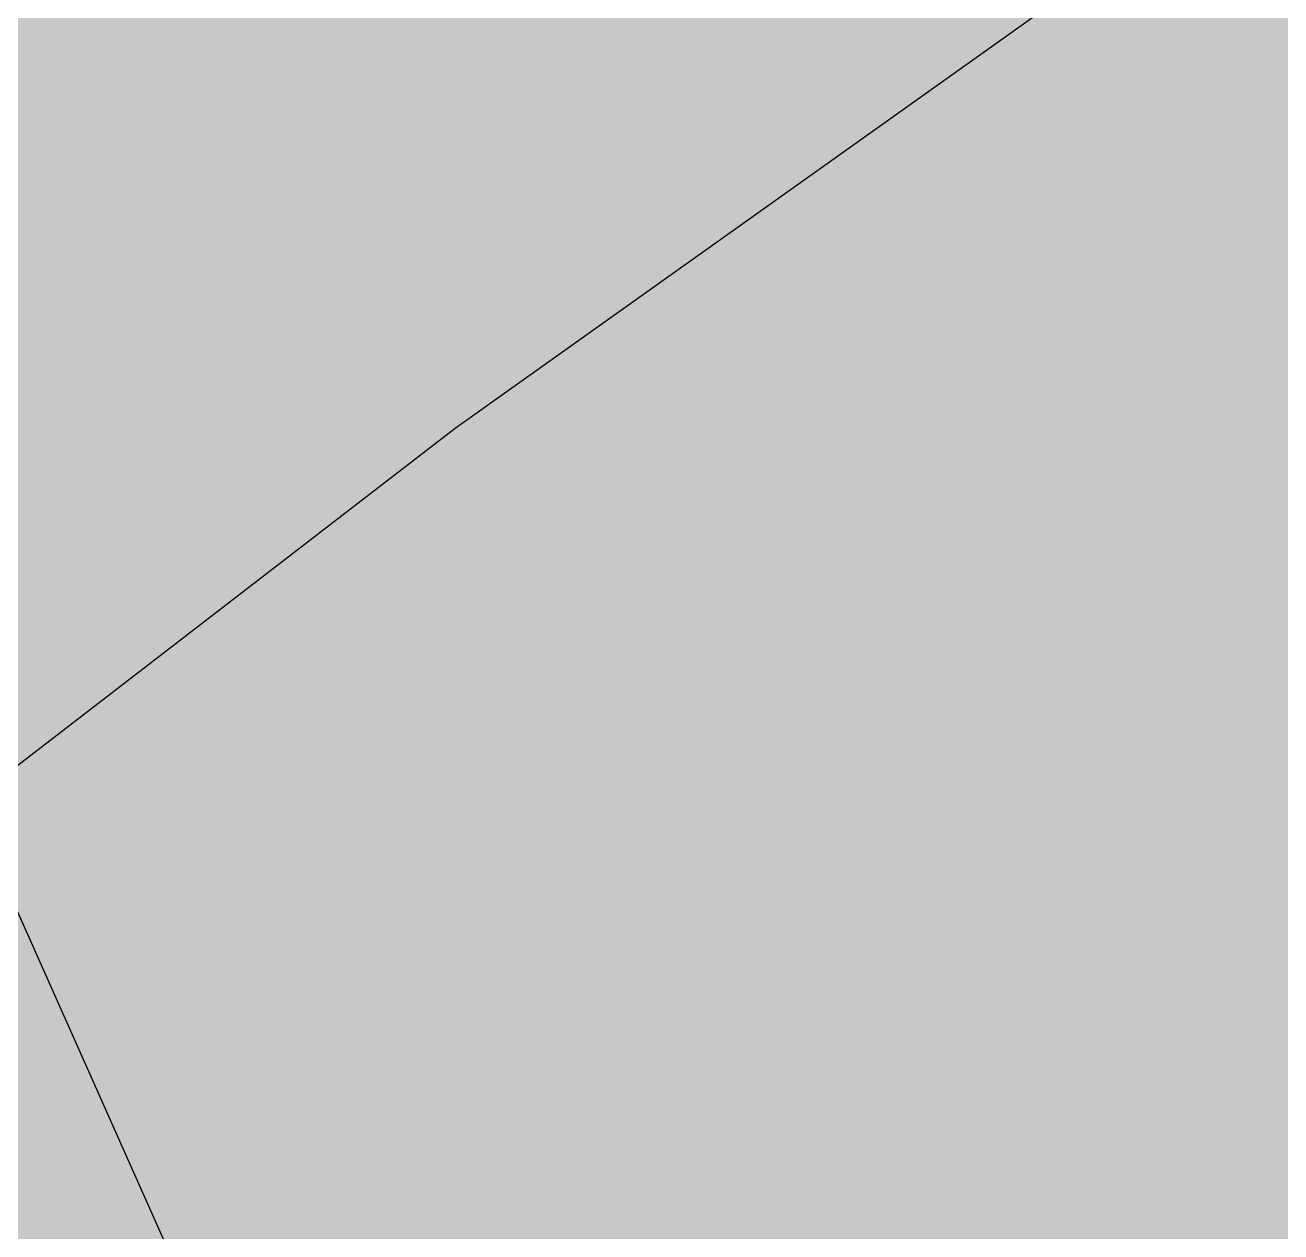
# Paper-space layout 'Layout1' of a CAD drawing. Extents: x -43 to 2298, y -18 to 768.
# Drawn here: x 133.7648 to 134.243, y 266.0702 to 266.5296 of the extents above; entities that cross this region are included whole.
import ezdxf

# ---------------------------------------------------------------- set-up
doc = ezdxf.new("R2010")
doc.units = 0
doc.header["$LTSCALE"] = 2
doc.linetypes.add('CACHEX2', pattern=[0.75, 0.5, -0.25])
doc.layers.add('CARTOUCHE', color=7, linetype='Continuous')
doc.layers.add('LOGO', color=7, linetype='Continuous')

# ---------------------------------------------------------------- blocks, each defined once
blk = doc.blocks.new('A$C715108E3')
at = {"layer": 'LOGO', "color": 131}
for p, q in [((-20.2946, -5.90033), (-20.2946, -5.90033)), ((-20.20277, -5.90033), (-20.20277, -5.90033)), ((-20.11112, -5.90033), (-20.11112, -5.90033)), ((-20.01948, -5.90033), (-20.01948, -5.90033)), ((-19.92746, -5.90033), (-19.92746, -5.90033)), ((-19.83544, -5.90033), (-19.83544, -5.90033)), ((-19.74417, -5.90033), (-19.74417, -5.90033)), ((-19.65215, -5.90033), (-19.65215, -5.90033)), ((-20.34033, -5.99272), (-20.34033, -5.99272)), ((-20.24887, -5.99272), (-20.24887, -5.99272)), ((-20.15704, -5.99272), (-20.15704, -5.99272)), ((-20.06521, -5.99272), (-20.06521, -5.99272)), ((-19.97375, -5.99272), (-19.97375, -5.99272)), ((-19.88192, -5.99272), (-19.88192, -5.99272)), ((-19.7899, -5.99272), (-19.7899, -5.99272)), ((-19.69788, -5.99272), (-19.69788, -5.99272)), ((-19.60679, -5.99272), (-19.60679, -5.99272)), ((-20.2946, -6.08418), (-20.2946, -6.08418)), ((-20.20277, -6.08418), (-20.20277, -6.08418)), ((-20.11112, -6.08418), (-20.11112, -6.08418)), ((-20.01948, -6.08418), (-20.01948, -6.08418)), ((-19.92746, -6.08418), (-19.92746, -6.08418)), ((-19.83544, -6.08418), (-19.83544, -6.08418)), ((-19.74417, -6.08418), (-19.74417, -6.08418)), ((-19.65215, -6.08418), (-19.65215, -6.08418)), ((-20.34033, -6.17526), (-20.34033, -6.17526)), ((-20.24887, -6.17526), (-20.24887, -6.17526)), ((-20.15704, -6.17526), (-20.15704, -6.17526)), ((-20.06521, -6.17526), (-20.06521, -6.17526)), ((-19.97375, -6.17526), (-19.97375, -6.17526)), ((-19.88192, -6.17526), (-19.88192, -6.17526)), ((-19.7899, -6.17526), (-19.7899, -6.17526)), ((-19.69788, -6.17526), (-19.69788, -6.17526)), ((-19.60679, -6.17526), (-19.60679, -6.17526)), ((-20.2946, -6.26785), (-20.2946, -6.26785)), ((-20.20277, -6.26785), (-20.20277, -6.26785)), ((-20.11112, -6.26785), (-20.11112, -6.26785)), ((-20.01948, -6.26785), (-20.01948, -6.26785)), ((-19.92746, -6.26785), (-19.92746, -6.26785)), ((-19.83544, -6.26785), (-19.83544, -6.26785)), ((-19.74417, -6.26785), (-19.74417, -6.26785)), ((-19.65215, -6.26785), (-19.65215, -6.26785)), ((-20.34033, -6.3593), (-20.34033, -6.3593)), ((-20.24887, -6.3593), (-20.24887, -6.3593)), ((-20.15704, -6.3593), (-20.15704, -6.3593)), ((-20.06521, -6.3593), (-20.06521, -6.3593)), ((-19.97375, -6.3593), (-19.97375, -6.3593)), ((-19.88192, -6.3593), (-19.88192, -6.3593)), ((-19.7899, -6.3593), (-19.7899, -6.3593)), ((-19.69788, -6.3593), (-19.69788, -6.3593)), ((-19.60679, -6.3593), (-19.60679, -6.3593)), ((-20.34558, -6.45076), (-20.34558, -6.45076)), ((-20.2946, -6.45076), (-20.2946, -6.45076)), ((-20.20277, -6.45076), (-20.20277, -6.45076)), ((-20.11112, -6.45076), (-20.11112, -6.45076)), ((-20.01948, -6.45076), (-20.01948, -6.45076)), ((-19.92746, -6.45076), (-19.92746, -6.45076)), ((-19.83544, -6.45076), (-19.83544, -6.45076)), ((-19.74417, -6.45076), (-19.74417, -6.45076)), ((-19.65215, -6.45076), (-19.65215, -6.45076)), ((-20.3051, -6.54297), (-20.3051, -6.54297)), ((-20.24887, -6.54297), (-20.24887, -6.54297)), ((-20.15704, -6.54297), (-20.15704, -6.54297)), ((-20.06521, -6.54297), (-20.06521, -6.54297)), ((-19.97375, -6.54297), (-19.97375, -6.54297)), ((-19.88192, -6.54297), (-19.88192, -6.54297)), ((-19.7899, -6.54297), (-19.7899, -6.54297)), ((-19.69788, -6.54297), (-19.69788, -6.54297)), ((-19.60679, -6.54297), (-19.60679, -6.54297))]:
    blk.add_line(p, q, dxfattribs=at)
blk.add_lwpolyline([(-17.15843, -8.24412), (-18.02859, -7.92983), (-18.05258, -7.56737), (-19.5918, -4.14277), (-19.9715, -4.6917), (-20.33583, -5.37051), (-20.52437, -6.04932), (-18.82678, -9.85812), (-21.75905, -9.54908), (-21.84713, -10.1027), (-21.90973, -10.85647), (-21.93522, -11.19569), (-19.04287, -11.54821), (-21.59825, -15.13736), (-21.35948, -15.87896), (-21.14471, -16.55758), (-21.01933, -16.96014), (-20.52887, -16.36961), (-17.13331, -11.70602)], dxfattribs=at)
blk = doc.blocks.new('A$C581E6685')
at = {"layer": 'LOGO', "color": 32, "linetype": 'CACHEX2', "ltscale": 1.5}
blk.add_ellipse((-38.05384, 23.81385), major_axis=(-19.03106, -3.53396), ratio=0.590567, dxfattribs=at)
at = {"layer": 'LOGO', "color": 32}
blk.add_ellipse((-37.61436, 23.84992), major_axis=(-13.57677, -4.28389), ratio=0.791971, dxfattribs=at)
at = {"layer": 'CARTOUCHE'}
blk.add_blockref('A$C715108E3', (-31.67392, 36.3189), dxfattribs=at)

psp = doc.layouts.get("Layout1")

# ---------------------------------------------------------------- hatches: boundary and pattern name
at = {"layer": 'CARTOUCHE', "true_color": 0xffffff}
h = psp.add_hatch(color=7, dxfattribs=at)
h.dxf.hatch_style = 1
edge = h.paths.add_edge_path()
edge.add_spline(control_points=[(127.71967, 272.47485), (127.71967, 261.58368), (127.71967, 250.69252), (127.71967, 246.85252), (131.55967, 246.85252), (177.09893, 246.85252), (222.6382, 246.85252), (226.4782, 246.85252), (226.4782, 250.69252), (226.4782, 261.58368), (226.4782, 272.47485), (226.4782, 276.31485), (222.6382, 276.31485), (177.09893, 276.31485), (131.55967, 276.31485), (127.71967, 276.31485), (127.71967, 272.47485)], knot_values=[0, 0, 0, 1, 1, 2.570796, 2.570796, 3.570796, 3.570796, 5.141593, 5.141593, 6.141593, 6.141593, 7.712389, 7.712389, 8.712389, 8.712389, 10.283185, 10.283185, 10.283185], weights=[1, 1, 1, 0.707107, 1, 1, 1, 0.707107, 1, 1, 1, 0.707107, 1, 1, 1, 0.707107, 1], degree=2, periodic=0)

# ---------------------------------------------------------------- linework, layer by layer
at = {"layer": 'CARTOUCHE'}
psp.add_rational_spline([(127.71967, 272.47485), (127.71967, 261.58368), (127.71967, 250.69252), (127.71967, 246.85252), (131.55967, 246.85252), (177.09893, 246.85252), (222.6382, 246.85252), (226.4782, 246.85252), (226.4782, 250.69252), (226.4782, 261.58368), (226.4782, 272.47485), (226.4782, 276.31485), (222.6382, 276.31485), (177.09893, 276.31485), (131.55967, 276.31485), (127.71967, 276.31485), (127.71967, 272.47485)], [1, 1, 1, 0.707106781187, 1, 1, 1, 0.707106781187, 1, 1, 1, 0.707106781187, 1, 1, 1, 0.707106781187, 1], degree=2, knots=[0, 0, 0, 1, 1, 2.570796, 2.570796, 3.570796, 3.570796, 5.141593, 5.141593, 6.141593, 6.141593, 7.712389, 7.712389, 8.712389, 8.712389, 10.283185, 10.283185, 10.283185], dxfattribs=at)

# ---------------------------------------------------------------- block references
at = {"layer": 'CARTOUCHE', "xscale": 0.6, "yscale": 0.6, "zscale": 0.6}
psp.add_blockref('A$C581E6685', (164.99041, 248.2331), dxfattribs=at)

doc.saveas('drawing.dxf')
